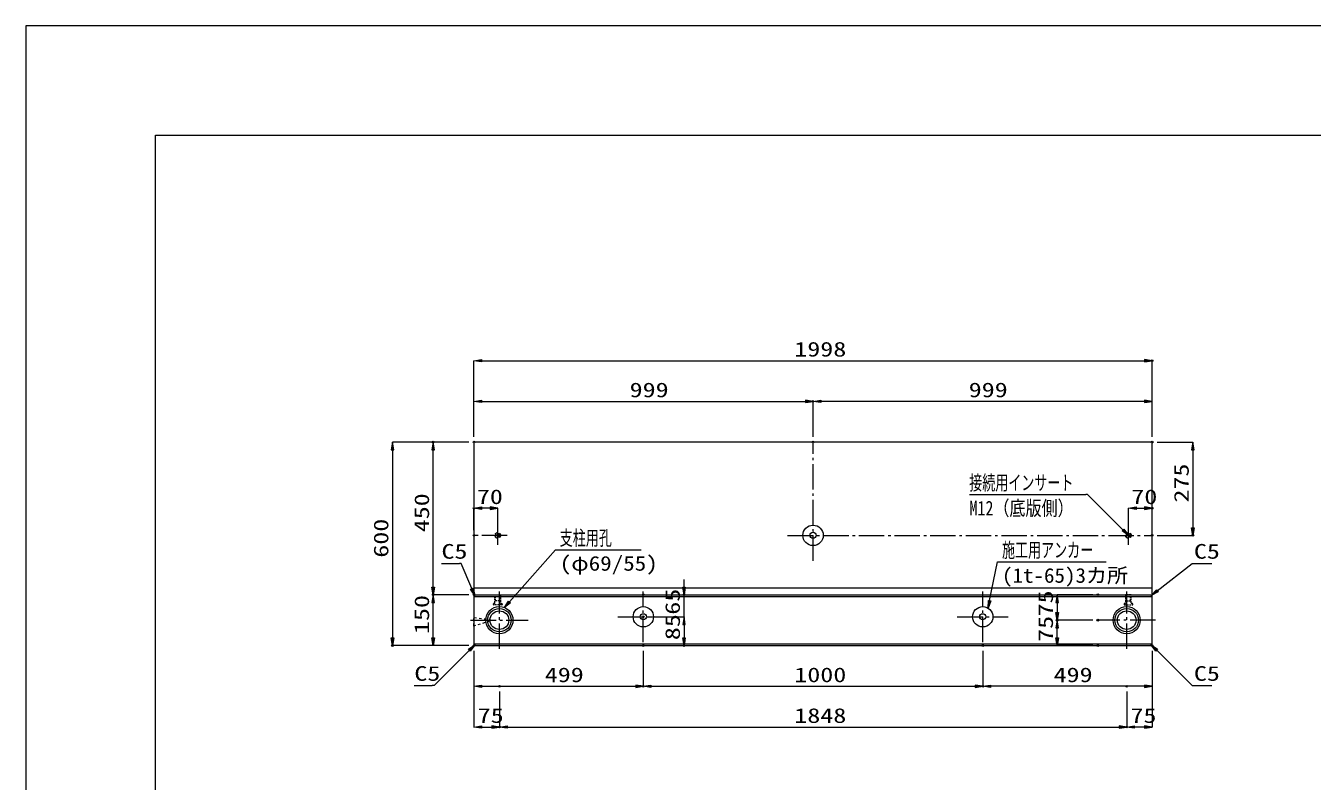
# Model space of a CAD drawing. Units: millimetres, scale not verified. Extents: x 0 to 6300, y 0 to 4455.
# Drawn here: x 0 to 3790, y 2228 to 4455 of the extents above; entities that cross this region are included whole.
import ezdxf
from ezdxf.enums import TextEntityAlignment as Align

# ---------------------------------------------------------------- set-up
doc = ezdxf.new("R2010")
doc.units = ezdxf.units.MM
doc.header["$LTSCALE"] = 10
doc.header["$PDMODE"] = 32
doc.header["$PDSIZE"] = 5
for name, pattern in [('USER1', [10.5, 7.5, -1.125, 0.75, -1.125]), ('USER2', [1.5, 0.75, -0.75]), ('USER3', [0.75, 0.5, -0.25])]:
    doc.linetypes.add(name, pattern=pattern)
for name, color, linetype, lineweight in [('Defpoints_2', 7, 'Continuous', 13), ('S-1', 2, 'Continuous', 13), ('S-4', 4, 'USER3', 13), ('S-Dim', 1, 'Continuous', 13), ('S-Txt', 7, 'Continuous', 13), ('TTL-FRAM', 3, 'Continuous', 13)]:
    doc.layers.add(name, color=color, linetype=linetype, lineweight=lineweight)
doc.styles.add('ＭＳ ゴシック', font='')
doc.styles.get('ＭＳ ゴシック').set_extended_font_data('MS Gothic')

msp = doc.modelspace()

# ---------------------------------------------------------------- hatches: boundary and pattern name
at = {"layer": 'S-Dim'}
for points in [[(1342.93, 3471.25), (1342.93, 3463.75), (1320.43, 3467.5)], [(3295.93, 3471.25), (3295.93, 3463.75), (3318.43, 3467.5)], [(1342.93, 3351.25), (1342.93, 3343.75), (1320.43, 3347.5)], [(2296.93, 3351.25), (2296.93, 3343.75), (2319.43, 3347.5)], [(2341.93, 3351.25), (2341.93, 3343.75), (2319.43, 3347.5)], [(3295.93, 3351.25), (3295.93, 3343.75), (3318.43, 3347.5)], [(1076.68, 3205), (1084.18, 3205), (1080.43, 3227.5)], [(1196.68, 3205), (1204.18, 3205), (1200.43, 3227.5)], [(3434.68, 3205), (3442.18, 3205), (3438.43, 3227.5)], [(1342.93, 3036.25), (1342.93, 3028.75), (1320.43, 3032.5)], [(1367.93, 3036.25), (1367.93, 3028.75), (1390.43, 3032.5)], [(3270.93, 3036.25), (3270.93, 3028.75), (3248.43, 3032.5)], [(3295.93, 3036.25), (3295.93, 3028.75), (3318.43, 3032.5)], [(3434.68, 2975), (3442.18, 2975), (3438.43, 2952.5)], [(1196.68, 2800), (1204.18, 2800), (1200.43, 2777.5)], [(1196.68, 2755), (1204.18, 2755), (1200.43, 2777.5)], [(1935.68, 2800), (1943.18, 2800), (1939.43, 2777.5)], [(3034.68, 2755), (3042.18, 2755), (3038.43, 2777.5)], [(1935.68, 2690), (1943.18, 2690), (1939.43, 2712.5)], [(1935.68, 2690), (1943.18, 2690), (1939.43, 2712.5)], [(3034.68, 2725), (3042.18, 2725), (3038.43, 2702.5)], [(3034.68, 2680), (3042.18, 2680), (3038.43, 2702.5)], [(1076.68, 2650), (1084.18, 2650), (1080.43, 2627.5)], [(1196.68, 2650), (1204.18, 2650), (1200.43, 2627.5)], [(1935.68, 2650), (1943.18, 2650), (1939.43, 2627.5)], [(3034.68, 2650), (3042.18, 2650), (3038.43, 2627.5)], [(1342.93, 2511.25), (1342.93, 2503.75), (1320.43, 2507.5)], [(1796.93, 2511.25), (1796.93, 2503.75), (1819.43, 2507.5)], [(1841.93, 2511.25), (1841.93, 2503.75), (1819.43, 2507.5)], [(2796.93, 2511.25), (2796.93, 2503.75), (2819.43, 2507.5)], [(2841.93, 2511.25), (2841.93, 2503.75), (2819.43, 2507.5)], [(3295.93, 2511.25), (3295.93, 2503.75), (3318.43, 2507.5)], [(1342.93, 2391.25), (1342.93, 2383.75), (1320.43, 2387.5)], [(1372.93, 2391.25), (1372.93, 2383.75), (1395.43, 2387.5)], [(1417.93, 2391.25), (1417.93, 2383.75), (1395.43, 2387.5)], [(3220.93, 2391.25), (3220.93, 2383.75), (3243.43, 2387.5)], [(3265.93, 2391.25), (3265.93, 2383.75), (3243.43, 2387.5)], [(3295.93, 2391.25), (3295.93, 2383.75), (3318.43, 2387.5)]]:
    msp.add_hatch(color=256, dxfattribs=at).paths.add_polyline_path(points)
at = {"layer": 'S-Txt'}
for points in [[(3235.18, 2971.06), (3248.43, 2952.5), (3229.87, 2965.76)], [(1317.66, 2797.19), (1322.93, 2775), (1310.75, 2794.28)], [(3335.9, 2786.03), (3315.93, 2775), (3331.25, 2791.91)], [(1428, 2754.02), (1410.31, 2739.63), (1422.38, 2758.99)], [(2843.42, 2759.29), (2835.22, 2738.01), (2836.08, 2760.8)], [(1304.37, 2616.74), (1322.93, 2630), (1309.68, 2611.44)], [(3329.19, 2611.44), (3315.93, 2630), (3334.5, 2616.74)]]:
    msp.add_hatch(color=256, dxfattribs=at).paths.add_polyline_path(points)

# ---------------------------------------------------------------- linework, layer by layer
at = {"layer": 'Defpoints_2'}
for p, q in [((6300, 4455), (0, 4455)), ((0, 4455), (0, 0))]:
    msp.add_line(p, q, dxfattribs=at)
for p in [(3318.43, 3467.5), (2319.43, 3347.5), (2319.43, 3347.5), (1200.43, 3227.5), (1320.43, 3227.5), (1320.43, 3227.5), (1320.43, 3227.5), (1320.43, 3227.5), (2319.43, 3227.5), (2319.43, 3227.5), (3318.43, 3227.5), (3318.43, 3227.5), (3318.43, 3227.5), (1320.43, 3032.5), (3318.43, 3032.5), (1320.43, 2952.5), (1390.43, 2952.5), (3248.43, 2952.5), (3318.43, 2952.5), (3318.43, 2952.5), (3438.43, 2952.5), (1200.43, 2777.5), (1320.43, 2777.5), (1320.43, 2777.5), (1819.43, 2777.5), (1939.43, 2777.5), (3158.43, 2777.5), (1819.43, 2712.5), (1819.43, 2712.5), (3038.43, 2702.5), (3038.43, 2702.5), (3158.43, 2702.5), (3158.43, 2702.5), (1080.43, 2627.5), (1320.43, 2627.5), (1320.43, 2627.5), (1320.43, 2627.5), (1320.43, 2627.5), (1819.43, 2627.5), (1819.43, 2627.5), (1819.43, 2627.5), (1939.43, 2627.5), (2819.43, 2627.5), (2819.43, 2627.5), (3158.43, 2627.5), (3318.43, 2627.5), (3318.43, 2627.5), (1395.43, 2507.5), (1395.43, 2507.5), (1819.43, 2507.5), (2819.43, 2507.5), (2819.43, 2507.5), (3243.43, 2507.5), (3243.43, 2507.5), (1395.43, 2387.5), (3243.43, 2387.5), (3243.43, 2387.5)]:
    msp.add_point(p, dxfattribs=at)
at = {"layer": 'S-1'}
for p, q in [((3318.43, 3227.5), (1320.43, 3227.5)), ((1320.43, 3227.5), (1320.43, 2632.5)), ((3318.43, 2632.5), (3318.43, 3227.5)), ((1320.43, 2797.5), (3318.43, 2797.5)), ((1320.43, 2772.5), (1325.43, 2777.5)), ((1320.43, 2772.5), (3318.43, 2772.5)), ((1325.43, 2777.5), (3313.43, 2777.5)), ((3313.43, 2777.5), (3318.43, 2772.5)), ((1320.43, 2632.5), (1325.43, 2627.5)), ((1320.43, 2632.5), (3318.43, 2632.5)), ((1325.43, 2627.5), (3313.43, 2627.5)), ((3313.43, 2627.5), (3318.43, 2632.5))]:
    msp.add_line(p, q, dxfattribs=at)
at = {"layer": 'S-1', "linetype": 'USER2'}
for p, q in [((1320.43, 2710), (1367.43, 2705)), ((1320.43, 2685), (1320.43, 2710)), ((1367.43, 2700), (1320.43, 2685)), ((1367.43, 2705), (1367.43, 2700))]:
    msp.add_line(p, q, dxfattribs=at)
at = {"layer": 'S-1'}
for centre, radius in [((2319.43, 2952.5), 30), ((1395.43, 2702.5), 40), ((1395.43, 2702.5), 34.5), ((1395.43, 2702.5), 27.5), ((1819.43, 2712.5), 30), ((2819.43, 2712.5), 30), ((3243.43, 2702.5), 40), ((3243.43, 2702.5), 34.5), ((3243.43, 2702.5), 27.5)]:
    msp.add_circle(centre, radius, dxfattribs=at)
at = {"layer": 'S-4'}
for p, q in [((1382.18, 2777), (1382.68, 2777.5)), ((1382.18, 2753.5), (1382.18, 2777)), ((1382.68, 2777.5), (1398.18, 2777.5)), ((1384.43, 2760.45), (1384.43, 2777.5)), ((1396.43, 2777.5), (1396.43, 2760.45)), ((1398.18, 2777.5), (1398.68, 2777)), ((1398.68, 2777), (1398.68, 2753.5)), ((3240.68, 2777.5), (3240.18, 2777)), ((3240.18, 2777), (3240.18, 2753.5)), ((3256.18, 2777.5), (3240.68, 2777.5)), ((3242.43, 2777.5), (3242.43, 2760.45)), ((3254.43, 2760.45), (3254.43, 2777.5)), ((3256.68, 2777), (3256.18, 2777.5)), ((3256.68, 2753.5), (3256.68, 2777)), ((1377.68, 2748.5), (1377.68, 2750.5)), ((1378.68, 2751.5), (1380.18, 2751.5)), ((1402.18, 2747.5), (1378.68, 2747.5)), ((1385.38, 2759.5), (1384.43, 2760.45)), ((1395.49, 2759.5), (1385.38, 2759.5)), ((1396.43, 2760.45), (1395.49, 2759.5)), ((1400.68, 2751.5), (1402.18, 2751.5)), ((1403.18, 2750.5), (1403.18, 2748.5)), ((3235.68, 2750.5), (3235.68, 2748.5)), ((3238.18, 2751.5), (3236.68, 2751.5)), ((3236.68, 2747.5), (3260.18, 2747.5)), ((3242.43, 2760.45), (3243.38, 2759.5)), ((3243.38, 2759.5), (3253.49, 2759.5)), ((3253.49, 2759.5), (3254.43, 2760.45)), ((3260.18, 2751.5), (3258.68, 2751.5)), ((3261.18, 2748.5), (3261.18, 2750.5))]:
    msp.add_line(p, q, dxfattribs=at)
at = {"layer": 'S-4', "linetype": 'USER2'}
for centre, radius in [((1390.43, 2952.5), 8.25), ((1390.43, 2952.5), 6), ((3248.43, 2952.5), 8.25), ((3248.43, 2952.5), 6)]:
    msp.add_circle(centre, radius, dxfattribs=at)
at = {"layer": 'S-4', "linetype": 'Continuous'}
for centre in [(2319.43, 2952.5), (1819.43, 2712.5), (2819.43, 2712.5)]:
    msp.add_circle(centre, 9, dxfattribs=at)
at = {"layer": 'S-4'}
for centre, radius, start, end in [((1378.68, 2750.5), 1, 90, 180), ((1378.68, 2748.5), 1, 180, 270), ((1380.18, 2753.5), 2, 270, 0), ((1400.68, 2753.5), 2, 180, 270), ((1402.18, 2750.5), 1, 0, 90), ((1402.18, 2748.5), 1, 270, 0), ((3236.68, 2750.5), 1, 90, 180), ((3236.68, 2748.5), 1, 180, 270), ((3238.18, 2753.5), 2, 270, 0), ((3258.68, 2753.5), 2, 180, 270), ((3260.18, 2750.5), 1, 0, 90), ((3260.18, 2748.5), 1, 270, 0)]:
    msp.add_arc(centre, radius, start, end, dxfattribs=at)
at = {"layer": 'S-Dim'}
for p, q in [((1320.43, 3242.5), (1320.43, 3467.5)), ((1342.93, 3467.5), (3295.93, 3467.5)), ((3318.43, 3242.5), (3318.43, 3467.5)), ((1320.43, 3242.5), (1320.43, 3347.5)), ((1342.93, 3347.5), (2296.93, 3347.5)), ((2319.43, 3242.5), (2319.43, 3347.5)), ((2319.43, 3242.5), (2319.43, 3347.5)), ((3295.93, 3347.5), (2341.93, 3347.5)), ((3318.43, 3242.5), (3318.43, 3347.5)), ((1305.43, 3227.5), (1080.43, 3227.5)), ((1305.43, 3227.5), (1200.43, 3227.5)), ((3333.43, 3227.5), (3438.43, 3227.5)), ((1080.43, 3205), (1080.43, 2650)), ((1200.43, 2800), (1200.43, 3205)), ((3438.43, 3205), (3438.43, 2975)), ((1320.43, 2967.5), (1320.43, 3032.5)), ((1367.93, 3032.5), (1342.93, 3032.5)), ((1390.43, 2967.5), (1390.43, 3032.5)), ((3248.43, 2967.5), (3248.43, 3032.5)), ((3270.93, 3032.5), (3295.93, 3032.5)), ((3318.43, 2967.5), (3318.43, 3032.5)), ((1390.43, 2924.25), (1390.43, 2980.75)), ((3248.43, 2924.25), (3248.43, 2980.75)), ((3333.43, 2952.5), (3438.43, 2952.5)), ((1939.43, 2800), (1939.43, 2822.5)), ((1305.43, 2777.5), (1200.43, 2777.5)), ((1305.43, 2777.5), (1200.43, 2777.5)), ((1834.43, 2777.5), (1939.43, 2777.5)), ((1939.43, 2712.5), (1939.43, 2777.5)), ((3143.43, 2777.5), (3038.43, 2777.5)), ((1200.43, 2650), (1200.43, 2755)), ((3038.43, 2755), (3038.43, 2725)), ((1834.43, 2712.5), (1939.43, 2712.5)), ((1834.43, 2712.5), (1939.43, 2712.5)), ((3143.43, 2702.5), (3038.43, 2702.5)), ((3143.43, 2702.5), (3038.43, 2702.5)), ((1939.43, 2690), (1939.43, 2650)), ((1939.43, 2690), (1939.43, 2667.5)), ((3038.43, 2650), (3038.43, 2680)), ((1305.43, 2627.5), (1080.43, 2627.5)), ((1305.43, 2627.5), (1200.43, 2627.5)), ((1834.43, 2627.5), (1939.43, 2627.5)), ((3143.43, 2627.5), (3038.43, 2627.5)), ((1320.43, 2612.5), (1320.43, 2387.5)), ((1320.43, 2612.5), (1320.43, 2507.5)), ((1819.43, 2612.5), (1819.43, 2507.5)), ((1819.43, 2612.5), (1819.43, 2507.5)), ((2819.43, 2612.5), (2819.43, 2507.5)), ((2819.43, 2612.5), (2819.43, 2507.5)), ((3318.43, 2612.5), (3318.43, 2387.5)), ((3318.43, 2612.5), (3318.43, 2507.5)), ((1342.93, 2507.5), (1796.93, 2507.5)), ((1841.93, 2507.5), (2796.93, 2507.5)), ((3295.93, 2507.5), (2841.93, 2507.5)), ((1395.43, 2492.5), (1395.43, 2387.5)), ((1395.43, 2492.5), (1395.43, 2387.5)), ((3243.43, 2492.5), (3243.43, 2387.5)), ((3243.43, 2492.5), (3243.43, 2387.5)), ((1342.93, 2387.5), (1372.93, 2387.5)), ((1417.93, 2387.5), (3220.93, 2387.5)), ((3295.93, 2387.5), (3265.93, 2387.5))]:
    msp.add_line(p, q, dxfattribs=at)
at = {"layer": 'S-Dim', "linetype": 'USER1'}
for p, q in [((2319.43, 2877.5), (2319.43, 3227.5)), ((1418.68, 2952.5), (1320.43, 2952.5)), ((2244.43, 2952.5), (3318.43, 2952.5)), ((1395.43, 2617.5), (1395.43, 2787.5)), ((1819.43, 2637.5), (1819.43, 2787.5)), ((2819.43, 2637.5), (2819.43, 2787.5)), ((3243.43, 2617.5), (3243.43, 2787.5)), ((1310.43, 2702.5), (1480.43, 2702.5)), ((1744.43, 2712.5), (1894.43, 2712.5)), ((2744.43, 2712.5), (2894.43, 2712.5)), ((3328.43, 2702.5), (3158.43, 2702.5)), ((3328.43, 2702.5), (3158.43, 2702.5))]:
    msp.add_line(p, q, dxfattribs=at)
at = {"layer": 'S-Dim'}
for points in [[(1342.93, 3471.25), (1342.93, 3463.75), (1320.43, 3467.5)], [(3295.93, 3471.25), (3295.93, 3463.75), (3318.43, 3467.5)], [(1342.93, 3351.25), (1342.93, 3343.75), (1320.43, 3347.5)], [(2296.93, 3351.25), (2296.93, 3343.75), (2319.43, 3347.5)], [(2341.93, 3351.25), (2341.93, 3343.75), (2319.43, 3347.5)], [(3295.93, 3351.25), (3295.93, 3343.75), (3318.43, 3347.5)], [(1076.68, 3205), (1084.18, 3205), (1080.43, 3227.5)], [(1196.68, 3205), (1204.18, 3205), (1200.43, 3227.5)], [(3434.68, 3205), (3442.18, 3205), (3438.43, 3227.5)], [(1342.93, 3036.25), (1342.93, 3028.75), (1320.43, 3032.5)], [(1367.93, 3036.25), (1367.93, 3028.75), (1390.43, 3032.5)], [(3270.93, 3036.25), (3270.93, 3028.75), (3248.43, 3032.5)], [(3295.93, 3036.25), (3295.93, 3028.75), (3318.43, 3032.5)], [(3434.68, 2975), (3442.18, 2975), (3438.43, 2952.5)], [(1196.68, 2800), (1204.18, 2800), (1200.43, 2777.5)], [(1196.68, 2755), (1204.18, 2755), (1200.43, 2777.5)], [(1935.68, 2800), (1943.18, 2800), (1939.43, 2777.5)], [(3034.68, 2755), (3042.18, 2755), (3038.43, 2777.5)], [(1935.68, 2690), (1943.18, 2690), (1939.43, 2712.5)], [(1935.68, 2690), (1943.18, 2690), (1939.43, 2712.5)], [(3034.68, 2725), (3042.18, 2725), (3038.43, 2702.5)], [(3034.68, 2680), (3042.18, 2680), (3038.43, 2702.5)], [(1076.68, 2650), (1084.18, 2650), (1080.43, 2627.5)], [(1196.68, 2650), (1204.18, 2650), (1200.43, 2627.5)], [(1935.68, 2650), (1943.18, 2650), (1939.43, 2627.5)], [(3034.68, 2650), (3042.18, 2650), (3038.43, 2627.5)], [(1342.93, 2511.25), (1342.93, 2503.75), (1320.43, 2507.5)], [(1796.93, 2511.25), (1796.93, 2503.75), (1819.43, 2507.5)], [(1841.93, 2511.25), (1841.93, 2503.75), (1819.43, 2507.5)], [(2796.93, 2511.25), (2796.93, 2503.75), (2819.43, 2507.5)], [(2841.93, 2511.25), (2841.93, 2503.75), (2819.43, 2507.5)], [(3295.93, 2511.25), (3295.93, 2503.75), (3318.43, 2507.5)], [(1342.93, 2391.25), (1342.93, 2383.75), (1320.43, 2387.5)], [(1372.93, 2391.25), (1372.93, 2383.75), (1395.43, 2387.5)], [(1417.93, 2391.25), (1417.93, 2383.75), (1395.43, 2387.5)], [(3220.93, 2391.25), (3220.93, 2383.75), (3243.43, 2387.5)], [(3265.93, 2391.25), (3265.93, 2383.75), (3243.43, 2387.5)], [(3295.93, 2391.25), (3295.93, 2383.75), (3318.43, 2387.5)]]:
    msp.add_lwpolyline(points, close=True, dxfattribs=at)
at = {"layer": 'S-Txt'}
for p, q in [((2780.22, 3072.5), (3123.03, 3072.5)), ((3128.43, 3072.5), (3123.03, 3072.5)), ((3232.52, 2968.41), (3128.43, 3072.5)), ((1425.19, 2756.5), (1560.31, 2909.63)), ((1560.31, 2909.63), (1565.71, 2909.63)), ((1565.71, 2909.63), (1813.21, 2909.63)), ((1224.73, 2870), (1277.53, 2870)), ((1282.93, 2870), (1277.53, 2870)), ((1314.2, 2795.74), (1282.93, 2870)), ((2839.75, 2760.05), (2863.17, 2874.01)), ((2863.17, 2874.01), (2868.57, 2874.01)), ((2868.57, 2874.01), (3183.27, 2874.01)), ((3333.58, 2788.97), (3435.93, 2870)), ((3435.93, 2870), (3441.33, 2870)), ((3441.33, 2870), (3494.13, 2870)), ((1307.02, 2614.09), (1202.93, 2510)), ((3331.84, 2614.09), (3435.93, 2510)), ((1144.73, 2510), (1197.53, 2510)), ((1202.93, 2510), (1197.53, 2510)), ((3435.93, 2510), (3441.33, 2510)), ((3441.33, 2510), (3494.13, 2510))]:
    msp.add_line(p, q, dxfattribs=at)
for points in [[(3235.18, 2971.06), (3248.43, 2952.5), (3229.87, 2965.76)], [(1317.66, 2797.19), (1322.93, 2775), (1310.75, 2794.28)], [(3335.9, 2786.03), (3315.93, 2775), (3331.25, 2791.91)], [(1428, 2754.02), (1410.31, 2739.63), (1422.38, 2758.99)], [(2843.42, 2759.29), (2835.22, 2738.01), (2836.08, 2760.8)], [(1304.37, 2616.74), (1322.93, 2630), (1309.68, 2611.44)], [(3329.19, 2611.44), (3315.93, 2630), (3334.5, 2616.74)]]:
    msp.add_lwpolyline(points, close=True, dxfattribs=at)
at = {"layer": 'TTL-FRAM'}
for p, q in [((382.5, 127.5), (382.5, 4132.5)), ((382.5, 4132.5), (6007.5, 4132.5))]:
    msp.add_line(p, q, dxfattribs=at)

# ---------------------------------------------------------------- texts
at = {"layer": 'S-Dim', "style": 'ＭＳ ゴシック', "width": 1.3}
for s, p in [('1998', (2264.23, 3466.67)), ('999', (1779.13, 3346.67)), ('999', (2778.13, 3346.67)), ('70', (1329.03, 3031.67)), ('70', (3257.03, 3031.67)), ('499', (1529.13, 2506.67)), ('1000', (2264.23, 2506.67)), ('499', (3028.13, 2506.67)), ('75', (1331.53, 2386.67)), ('1848', (2264.23, 2386.67)), ('75', (3254.53, 2386.67))]:
    msp.add_text(s, height=43.3, dxfattribs=at).set_placement(p, align=Align.BOTTOM_LEFT)
for s, p in [('275', (3439.26, 3049.2)), ('450', (1201.26, 2961.7)), ('600', (1081.26, 2886.7)), ('150', (1201.26, 2661.7)), ('65', (1940.26, 2718.6)), ('75', (3039.26, 2713.6)), ('85', (1940.26, 2643.6)), ('75', (3039.26, 2638.6))]:
    msp.add_text(s, height=43.3, rotation=90, dxfattribs=at).set_placement(p, align=Align.BOTTOM_LEFT)
at = {"layer": 'S-Txt', "style": 'ＭＳ ゴシック'}
for s, width, p in [('接続用インサート', 0.65, (2779.53, 3073.17)), ('M12（底版側）', 0.8, (2780.22, 2998.17)), ('支柱用孔', 0.65, (1573.21, 2910.31)), ('C5', 1.3, (1224.73, 2870.67)), ('施工用アンカー', 0.65, (2876.07, 2874.68)), ('C5', 1.3, (3441.33, 2870.67)), ('(φ69/55)', 1.15, (1573.21, 2835.31)), ('(1t-65)3カ所', 1.05, (2876.07, 2799.68)), ('C5', 1.3, (1144.73, 2510.67)), ('C5', 1.3, (3441.33, 2510.67))]:
    msp.add_text(s, height=43.3, dxfattribs=dict(at, width=width)).set_placement(p, align=Align.BOTTOM_LEFT)

doc.saveas('drawing.dxf')
